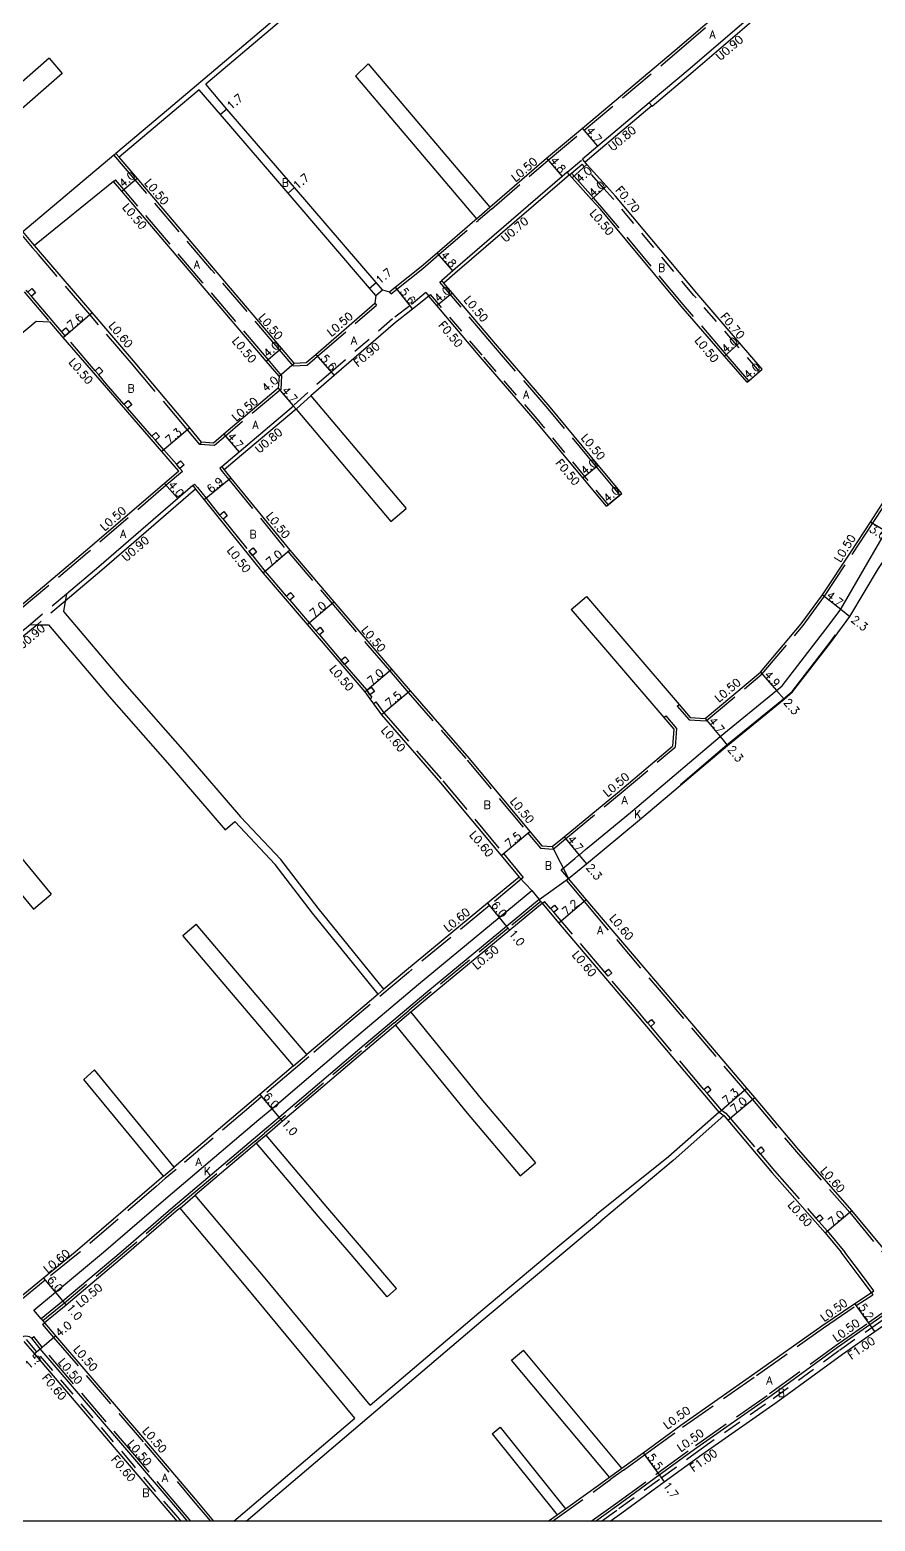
# Model space of a CAD drawing. Header units: metres. Extents: x -10400 to -9600, y -112200 to -111599.
# Drawn here: x -9937.3 to -9768.2, y -112200 to -111901.9 of the extents above; entities that cross this region are included whole.
import ezdxf

# ---------------------------------------------------------------- set-up
doc = ezdxf.new("R2010")
doc.units = ezdxf.units.M
doc.header["$LTSCALE"] = 2.5
doc.linetypes.add('2232000', pattern=[2.5, 1.5, -1])
doc.linetypes.add('2233000', pattern=[4, 3, -1])
for name, color, linetype in [('2101000', 177, 'Continuous'), ('2101001', 1, 'Continuous'), ('2102000', 191, 'Continuous'), ('2102001', 191, 'Continuous'), ('2213000', 6, 'Continuous'), ('2227000', 3, 'Continuous'), ('2231000', 162, 'Continuous'), ('2232000', 4, '2232000'), ('2233000', 62, '2233000'), ('2235000', 7, 'Continuous'), ('6165200', 3, 'Continuous'), ('9201100', 215, 'Continuous'), ('9201500', 222, 'Continuous'), ('9202100', 82, 'Continuous'), ('9202200', 155, 'Continuous'), ('9203500', 155, 'Continuous'), ('999', 7, 'Continuous')]:
    doc.layers.add(name, color=color, linetype=linetype)
doc.styles.add('Dm_Anotation', font='txt.shx', dxfattribs={"bigfont": 'pscdm.shx'})

msp = doc.modelspace()

# ---------------------------------------------------------------- linework, layer by layer
at = {"layer": '2101000'}
for points in [[(-9845.26, -111937.36), (-9833.93, -111927.58), (-9826.68, -111921.59), (-9808.15, -111905.98), (-9788.12, -111888.78), (-9784.27, -111885.47), (-9763.01, -111867.44), (-9760.53, -111865.33), (-9760.45, -111865.27), (-9759.84, -111864.75)], [(-9756.74, -111868.28), (-9757.35, -111868.8), (-9759.97, -111871.03), (-9781.2, -111889.02), (-9785.06, -111892.34), (-9805.17, -111909.63), (-9813.36, -111916.52), (-9823.65, -111925.18), (-9826.73, -111927.77)], [(-9866.75, -111953.88), (-9868.01, -111952.42), (-9884.33, -111933.44), (-9897.83, -111917.74), (-9902.08, -111912.79)], [(-9868.04, -111954.99), (-9869.3, -111953.53), (-9885.62, -111934.55), (-9899.11, -111918.85), (-9903.38, -111913.89)], [(-9884.36, -111968.55), (-9886.93, -111965.53), (-9900.53, -111949.57), (-9915.82, -111931.58), (-9919.4, -111927.37)], [(-9790.76, -111969.76), (-9795.29, -111964.5), (-9803.87, -111954.55), (-9820.09, -111935.19), (-9821.9, -111933.18), (-9825.81, -111928.81), (-9826.2, -111928.37), (-9826.26, -111928.3), (-9826.73, -111927.77)], [(-9829.79, -111930.35), (-9830.79, -111931.21), (-9852.67, -111950.1), (-9854.88, -111952.01)], [(-9793.79, -111972.37), (-9798.32, -111967.11), (-9806.94, -111957.12), (-9823.13, -111937.79), (-9824.88, -111935.85), (-9828.79, -111931.48), (-9829.33, -111930.87), (-9829.79, -111930.35)], [(-9802.15, -112039.54), (-9791.11, -112030.3), (-9782.98, -112020.67), (-9778.73, -112014.83), (-9773.03, -112006.32), (-9769.1, -112000.3), (-9766.67, -111996.58), (-9761.47, -111989.06), (-9758.21, -111984.31), (-9751.62, -111974.14), (-9740.86, -111958.16), (-9730.31, -111942.37), (-9723.04, -111931.74), (-9721.31, -111929.22)], [(-9887.4, -111971.15), (-9889.98, -111968.12), (-9903.11, -111952.71), (-9918.87, -111934.17), (-9920.55, -111932.2)], [(-9829.48, -112071.56), (-9825.93, -112068.62), (-9815.28, -112059.81), (-9797.72, -112044.97), (-9786.39, -112035.73), (-9784.69, -112034.24), (-9777.08, -112024.42), (-9773.23, -112019.16), (-9767.53, -112009.59), (-9763.55, -112003.68), (-9762.59, -112002.21), (-9762.93, -112002.01), (-9761.48, -111999.79), (-9756.52, -111992.45), (-9753.29, -111987.57), (-9748.66, -111980.56), (-9746.62, -111977.47), (-9736.06, -111961.77), (-9725.37, -111945.78), (-9718.09, -111935.13), (-9716.05, -111932.14)], [(-9865.31, -111954.28), (-9864.16, -111953.36), (-9859, -111949.22), (-9855.81, -111946.47), (-9848.25, -111939.94), (-9847.93, -111939.67)], [(-9902.9, -111984.31), (-9905.27, -111981.49), (-9916.56, -111968.06), (-9924.81, -111958.44), (-9935.1, -111946.44), (-9936.31, -111945.01)], [(-9818.87, -111994.56), (-9823.55, -111988.93), (-9833.18, -111977.36), (-9844.13, -111964.68), (-9852.81, -111954.45), (-9854.43, -111952.54), (-9854.88, -111952.01)], [(-9857.47, -111955.14), (-9860.69, -111957.76), (-9864.12, -111960.39), (-9876.4, -111971.03), (-9881.05, -111975.06)], [(-9868.04, -111954.99), (-9868.27, -111956.57)], [(-9866.75, -111953.88), (-9865.31, -111954.28)], [(-9821.94, -111997.12), (-9826.62, -111991.49), (-9836.19, -111979.99), (-9847.18, -111967.27), (-9855.86, -111957.04), (-9857.47, -111955.14)], [(-9881.96, -111968.44), (-9880.06, -111966.79), (-9868.27, -111956.57)], [(-9907.43, -111990.12), (-9910.85, -111986.19), (-9922.36, -111972.97), (-9930.58, -111963.39), (-9933.19, -111960.34)], [(-9884.36, -111968.55), (-9881.96, -111968.44)], [(-9887.4, -111971.15), (-9887.57, -111973.54), (-9898.45, -111982.72), (-9900.51, -111984.5), (-9902.9, -111984.31)], [(-9884.54, -111977.13), (-9895.42, -111986.31), (-9898.89, -111989.24)], [(-9907.43, -111990.12), (-9910.3, -111992.57), (-9926.14, -112006.14), (-9942.08, -112019.58), (-9945.08, -112022.11), (-9950.55, -112026.72), (-9961.4, -112035.91)], [(-9898.89, -111989.24), (-9898.39, -111989.86), (-9897.06, -111991.5), (-9885.23, -112005.95), (-9876.46, -112016.22), (-9869.26, -112024.66), (-9864.95, -112029.68), (-9861.17, -112034.02), (-9849.4, -112047.55), (-9837.24, -112062.13), (-9834.84, -112065.01), (-9832.75, -112065.18)], [(-9904.69, -111993.01), (-9907.68, -111995.6), (-9923.47, -112009.26), (-9929.94, -112014.71)], [(-9904.69, -111993.01), (-9904.12, -111993.71), (-9902.41, -111995.84), (-9890.56, -112010.49), (-9881.79, -112020.76), (-9874.68, -112029.09), (-9870.27, -112034.23), (-9869.25, -112035.63), (-9868.53, -112036.62), (-9866.93, -112038.83), (-9855.11, -112052.41), (-9843, -112066.93), (-9839.39, -112071.26)], [(-9937.14, -112020.78), (-9939.44, -112022.72), (-9941.23, -112024.23)], [(-9832.75, -112065.18), (-9830.4, -112063.23), (-9819.72, -112054.4), (-9808.69, -112045.07)], [(-9839.39, -112071.26), (-9845.73, -112076.48), (-9861.92, -112089.84), (-9866.46, -112093.68)], [(-9765.91, -112146.26), (-9772.8, -112137.93), (-9783.45, -112125.78), (-9792.27, -112115.33), (-9793.84, -112113.47), (-9810.93, -112093.42), (-9825.95, -112075.73), (-9829.48, -112071.56)], [(-9834.74, -112076.49), (-9841.27, -112081.88), (-9857.41, -112095.2), (-9861.05, -112098.28)], [(-9799.39, -112118.22), (-9799.72, -112117.83), (-9816.37, -112098.15), (-9831.43, -112080.39), (-9834.74, -112076.49)], [(-9867.6, -112094.65), (-9875.14, -112101.03), (-9881.87, -112106.75)], [(-9864.1, -112100.86), (-9870.59, -112106.34), (-9886.75, -112120.07), (-9889.28, -112122.23), (-9890.02, -112122.85)], [(-9884.54, -112109.01), (-9891.28, -112114.74), (-9893.38, -112116.52), (-9908.38, -112129.22)], [(-9798.42, -112118.91), (-9797.62, -112119.85), (-9788.76, -112130.35), (-9778.19, -112142.38), (-9774.99, -112146.26)], [(-9891.93, -112124.47), (-9904.16, -112134.82)], [(-9910.55, -112131.06), (-9912.4, -112132.62), (-9928.21, -112146.26)], [(-9907.21, -112137.41), (-9907.98, -112138.05), (-9917.49, -112146.26)], [(-9928.21, -112146.26), (-9934.5, -112151.42), (-9938.68, -112154.85)], [(-9917.49, -112146.26), (-9930.02, -112156.8), (-9934.35, -112160.35)], [(-9768.9, -112154.31), (-9770.96, -112151.54), (-9774.99, -112146.26)], [(-9818.82, -112189.4), (-9814.6, -112186.32), (-9807.02, -112180.8), (-9792.21, -112170.45), (-9778.82, -112160.97), (-9772.24, -112156.47), (-9768.9, -112154.31)], [(-9934.35, -112160.35), (-9932.13, -112162.94), (-9913.92, -112184.17), (-9904.19, -112195.59), (-9900.5, -112200)], [(-9821.2, -112200), (-9818.84, -112198.32), (-9810.36, -112192.14), (-9802.84, -112186.66), (-9788, -112176.29), (-9774.71, -112166.62), (-9768.22, -112162.08), (-9764.62, -112159.56)], [(-9907.8, -112200), (-9908.46, -112199.22), (-9916.92, -112189.28), (-9936.32, -112166.51), (-9938.38, -112164.09)], [(-9830.12, -112197.52), (-9823.05, -112192.47), (-9821.34, -112191.23)], [(-9833.59, -112200), (-9831.81, -112198.73)]]:
    msp.add_lwpolyline(points, dxfattribs=at)
at = {"layer": '2101001'}
for points in [[(-9793.79, -111972.37), (-9793.41, -111972.04), (-9791.29, -111970.22), (-9790.76, -111969.76)], [(-9821.94, -111997.12), (-9821.56, -111996.8), (-9819.25, -111994.88), (-9818.87, -111994.56)]]:
    msp.add_lwpolyline(points, dxfattribs=at)
at = {"layer": '2102000'}
for points in [[(-9869.09, -111883.7), (-9880.77, -111893.4), (-9892.74, -111903.58), (-9909.52, -111917.77), (-9920.04, -111926.61)], [(-9868.36, -111884.39), (-9880.12, -111894.16), (-9892.13, -111904.38), (-9902.08, -111912.79)], [(-9933.41, -111907.6), (-9953.28, -111924.96)], [(-9869.56, -111908.71), (-9845.26, -111937.36)], [(-9930.77, -111910.62), (-9950.7, -111928.02)], [(-9872.09, -111911.17), (-9847.93, -111939.67)], [(-9903.38, -111913.89), (-9908.78, -111918.46), (-9919.4, -111927.37)], [(-9938.65, -111942.25), (-9920.43, -111926.93), (-9920.04, -111926.61)], [(-9920.55, -111932.2), (-9936.31, -111945.01)], [(-9936.02, -111960.19), (-9957.58, -111978.29)], [(-9933.19, -111960.34), (-9936.02, -111960.19)], [(-9881.05, -111975.06), (-9862.01, -111997.58)], [(-9884.54, -111977.13), (-9884.02, -111977.74), (-9865.06, -112000.17)], [(-9929.94, -112014.71), (-9930.19, -112016.1), (-9930.56, -112018.16)], [(-9828.95, -112017.77), (-9810.43, -112039.37), (-9808.43, -112041.7), (-9808.69, -112045.07)], [(-9825.91, -112015.17), (-9807.4, -112036.77), (-9805.16, -112039.38), (-9802.15, -112039.54)], [(-9937.14, -112020.78), (-9935.78, -112020.81), (-9933.51, -112020.87)], [(-9933.51, -112020.87), (-9921.4, -112035.18), (-9909.28, -112048.97), (-9898.17, -112061.81)], [(-9930.56, -112018.16), (-9918.36, -112032.57), (-9906.29, -112046.32), (-9895.15, -112059.2)], [(-9960.73, -112042.28), (-9944.52, -112060.77), (-9932.97, -112074.7)], [(-9962.46, -112046.27), (-9948.65, -112063.04), (-9936.54, -112077.66)], [(-9866.46, -112093.68), (-9879.56, -112077.5), (-9887.05, -112067.74), (-9895.15, -112059.2)], [(-9898.17, -112061.81), (-9896.28, -112060.18)], [(-9867.6, -112094.65), (-9880.72, -112078.46), (-9888.18, -112068.72), (-9896.28, -112060.18)], [(-9884.54, -112109.01), (-9906.66, -112082.91)], [(-9881.87, -112106.75), (-9903.99, -112080.65)], [(-9861.05, -112098.28), (-9846.7, -112115.89), (-9836.14, -112128.37)], [(-9864.1, -112100.86), (-9849.79, -112118.43), (-9839.19, -112130.96)], [(-9908.38, -112129.22), (-9924.35, -112109.81)], [(-9910.55, -112131.06), (-9926.47, -112111.72)], [(-9799.39, -112118.22), (-9809.51, -112127.17), (-9823.91, -112138.71)], [(-9798.42, -112118.91), (-9808.6, -112127.92), (-9823.02, -112140.05)], [(-9873.38, -112146.26), (-9879.57, -112139.02), (-9891.93, -112124.47)], [(-9870.1, -112146.26), (-9877.66, -112137.42), (-9890.02, -112122.85)], [(-9894.56, -112146.26), (-9904.16, -112134.82)], [(-9899.78, -112146.26), (-9907.21, -112137.41)], [(-9832.97, -112146.26), (-9823.91, -112138.71)], [(-9830.47, -112146.26), (-9823.02, -112140.05)], [(-9872.22, -112179.39), (-9893.64, -112153.57), (-9899.78, -112146.26)], [(-9869.17, -112176.8), (-9890.54, -112151.04), (-9894.56, -112146.26)], [(-9894, -112200), (-9846.56, -112159.67), (-9830.47, -112146.26)], [(-9865.79, -112155.14), (-9873.38, -112146.26)], [(-9863.89, -112153.52), (-9870.1, -112146.26)], [(-9869.17, -112176.8), (-9847.45, -112158.33), (-9832.97, -112146.26)], [(-9818.82, -112189.4), (-9838.53, -112165.83)], [(-9821.34, -112191.23), (-9840.91, -112167.82)], [(-9896.46, -112200), (-9872.22, -112179.39)], [(-9843.2, -112181.22), (-9830.12, -112197.52)], [(-9844.79, -112182.55), (-9831.81, -112198.73)]]:
    msp.add_lwpolyline(points, dxfattribs=at)
at = {"layer": '2102001'}
for points in [[(-9933.41, -111907.6), (-9930.77, -111910.62)], [(-9872.09, -111911.17), (-9869.56, -111908.71)], [(-9865.06, -112000.17), (-9862.01, -111997.58)], [(-9828.95, -112017.77), (-9825.91, -112015.17)], [(-9936.54, -112077.66), (-9932.97, -112074.7)], [(-9906.66, -112082.91), (-9903.99, -112080.65)], [(-9926.47, -112111.72), (-9924.35, -112109.81)], [(-9839.19, -112130.96), (-9836.14, -112128.37)], [(-9865.79, -112155.14), (-9863.89, -112153.52)], [(-9840.91, -112167.82), (-9838.53, -112165.83)], [(-9844.79, -112182.55), (-9843.2, -112181.22)]]:
    msp.add_lwpolyline(points, dxfattribs=at)
at = {"layer": '2213000'}
for points in [[(-9777.6, -112021.12), (-9775.04, -112017.74), (-9769.62, -112008.36), (-9766.02, -112002.17), (-9763.6, -111998.47), (-9758.42, -111991.16), (-9755.21, -111986.3), (-9750.58, -111979.29), (-9748.56, -111976.24), (-9737.92, -111960.42), (-9727.27, -111944.48), (-9719.99, -111933.83), (-9718.97, -111932.34), (-9718.65, -111932.02), (-9718.4, -111931.87), (-9718.16, -111931.8), (-9717.85, -111931.74), (-9717.61, -111931.73), (-9717.18, -111931.74), (-9716.89, -111931.78), (-9716.67, -111931.83), (-9716.4, -111931.94), (-9716.05, -111932.14)], [(-9826.08, -112065.76), (-9823.89, -112063.95)], [(-9828.27, -112067.57), (-9827.63, -112067.04)], [(-9829.48, -112071.56), (-9830.97, -112069.81), (-9830.23, -112069.19)], [(-9834.74, -112076.49), (-9835.07, -112076.11), (-9835.39, -112075.73), (-9841.91, -112081.11), (-9858.07, -112094.45), (-9871.23, -112105.57), (-9887.39, -112119.31), (-9889.94, -112121.48), (-9908.57, -112137.24), (-9919.02, -112146.26), (-9930.66, -112156.03), (-9934.99, -112159.59), (-9934.67, -112159.97), (-9934.35, -112160.35)], [(-9824.12, -112200), (-9819.83, -112196.94), (-9811.36, -112190.77), (-9803.82, -112185.28), (-9788.99, -112174.91), (-9775.71, -112165.24), (-9769.21, -112160.7), (-9766.56, -112158.84), (-9766.27, -112158.69), (-9766.05, -112158.63), (-9765.85, -112158.6), (-9765.66, -112158.59), (-9765.48, -112158.61), (-9765.35, -112158.65), (-9765.27, -112158.69), (-9765.19, -112158.74), (-9764.62, -112159.56)], [(-9905.71, -112200), (-9907.29, -112198.11), (-9915.87, -112188.04), (-9935.18, -112165.54), (-9936.86, -112163.4), (-9937.31, -112163.17), (-9937.68, -112163.09), (-9938.11, -112163.05), (-9938.5, -112163.1), (-9938.79, -112163.21), (-9939.08, -112163.37), (-9940.8, -112164.8), (-9955.04, -112176.74), (-9981.91, -112200)]]:
    msp.add_lwpolyline(points, dxfattribs=at)
at = {"layer": '2227000'}
for points in [[(-9823.89, -112063.95), (-9816.69, -112057.99), (-9799.18, -112043.19), (-9787.9, -112034), (-9786.78, -112033.01), (-9779.16, -112023.19), (-9777.6, -112021.12)], [(-9830.23, -112069.19), (-9828.27, -112067.57)], [(-9827.63, -112067.04), (-9827.4, -112066.85), (-9826.08, -112065.76)]]:
    msp.add_lwpolyline(points, dxfattribs=at)
at = {"layer": '2231000'}
for points in [[(-9756.83, -111869.54), (-9759.39, -111871.71), (-9780.61, -111889.71), (-9784.47, -111893.03), (-9804.59, -111910.31), (-9812.78, -111917.21)], [(-9813.36, -111916.52), (-9812.84, -111917.13), (-9812.78, -111917.21)], [(-9812.84, -111917.13), (-9823.14, -111925.8), (-9826.2, -111928.37)], [(-9829.33, -111930.87), (-9830.34, -111931.74), (-9852.22, -111950.63), (-9854.43, -111952.54)], [(-9884.02, -111977.74), (-9894.9, -111986.92), (-9898.39, -111989.86)], [(-9904.12, -111993.71), (-9922.89, -112009.94), (-9930.19, -112016.1)], [(-9935.78, -112020.81), (-9938.86, -112023.4), (-9940.65, -112024.92)]]:
    msp.add_lwpolyline(points, dxfattribs=at)
at = {"layer": '2232000'}
for points in [[(-9829.79, -111930.35), (-9826.73, -111927.77)], [(-9829.33, -111930.87), (-9828.94, -111930.55), (-9826.8, -111928.75)], [(-9791.29, -111970.22), (-9795.82, -111964.96), (-9804.41, -111955), (-9820.62, -111935.65), (-9822.42, -111933.65), (-9826.33, -111929.28), (-9826.8, -111928.75)], [(-9858.03, -111954.44), (-9861.25, -111957.05), (-9864.69, -111959.69), (-9876.99, -111970.35), (-9881.64, -111974.38)], [(-9858.03, -111954.44), (-9857.47, -111955.14)], [(-9857.47, -111955.14), (-9857.09, -111954.82)], [(-9821.56, -111996.8), (-9826.24, -111991.17), (-9835.81, -111979.66), (-9846.8, -111966.94), (-9855.48, -111956.72), (-9857.09, -111954.82)], [(-9791.29, -111970.22), (-9790.76, -111969.76)], [(-9881.64, -111974.38), (-9884.6, -111977.06)], [(-9881.05, -111975.06), (-9884.02, -111977.74)], [(-9884.54, -111977.13), (-9884.6, -111977.06)], [(-9821.94, -111997.12), (-9821.56, -111996.8)], [(-9929.94, -112014.71), (-9937.14, -112020.78)], [(-9930.19, -112016.1), (-9935.78, -112020.81)], [(-9822.92, -112200), (-9819.42, -112197.5), (-9810.95, -112191.34), (-9803.42, -112185.85), (-9788.58, -112175.48), (-9775.29, -112165.8), (-9768.8, -112161.26), (-9765.19, -112158.74)], [(-9907.02, -112200), (-9908, -112198.83), (-9916.46, -112188.89), (-9935.86, -112166.12), (-9937.93, -112163.7)]]:
    msp.add_lwpolyline(points, dxfattribs=at)
at = {"layer": '2233000'}
for points in [[(-9844.94, -111937.74), (-9833.61, -111927.96), (-9826.36, -111921.97), (-9807.82, -111906.37), (-9787.8, -111889.16), (-9783.94, -111885.85), (-9762.69, -111867.82), (-9760.12, -111865.64)], [(-9884.58, -111969.06), (-9887.31, -111965.85), (-9900.91, -111949.9), (-9916.2, -111931.9), (-9920.43, -111926.93)], [(-9919.4, -111927.37), (-9920.04, -111926.61)], [(-9793.41, -111972.04), (-9797.94, -111966.79), (-9806.56, -111956.8), (-9822.76, -111937.47), (-9824.5, -111935.51), (-9828.41, -111931.14), (-9828.94, -111930.55)], [(-9801.98, -112040.05), (-9790.76, -112030.65), (-9782.58, -112020.98), (-9778.32, -112015.11), (-9772.61, -112006.59), (-9768.68, -112000.58), (-9766.25, -111996.86), (-9761.06, -111989.35), (-9757.8, -111984.59), (-9751.2, -111974.42), (-9740.44, -111958.43), (-9729.9, -111942.65), (-9722.63, -111932.03), (-9720.83, -111929.39)], [(-9920.55, -111932.2), (-9920.16, -111931.87)], [(-9886.89, -111970.98), (-9889.6, -111967.8), (-9902.73, -111952.39), (-9918.49, -111933.85), (-9920.16, -111931.87)], [(-9847.93, -111939.67), (-9845.26, -111937.36)], [(-9865, -111954.67), (-9863.85, -111953.75), (-9858.68, -111949.6), (-9855.48, -111946.85), (-9847.92, -111940.32), (-9847.61, -111940.05)], [(-9844.94, -111937.74), (-9847.61, -111940.05)], [(-9939.11, -111942.63), (-9936.77, -111945.39)], [(-9936.31, -111945.01), (-9938.65, -111942.25)], [(-9903.29, -111984.78), (-9905.73, -111981.88), (-9917.02, -111968.45), (-9925.26, -111958.83), (-9935.56, -111946.83), (-9936.77, -111945.39)], [(-9855.26, -111952.33), (-9854.88, -111952.01)], [(-9819.25, -111994.88), (-9823.93, -111989.25), (-9833.56, -111977.69), (-9844.51, -111965), (-9853.19, -111954.77), (-9855.26, -111952.33)], [(-9938.38, -111954.29), (-9933.19, -111960.34)], [(-9932.81, -111960.02), (-9936.96, -111955.18), (-9937.67, -111954.34), (-9938, -111953.97)], [(-9865, -111954.67), (-9865.31, -111954.28)], [(-9881.76, -111968.93), (-9879.74, -111967.17), (-9867.94, -111956.95)], [(-9868.27, -111956.57), (-9867.94, -111956.95)], [(-9906.73, -111990.17), (-9907.23, -111989.59), (-9907.95, -111988.76), (-9910.48, -111985.86), (-9912.14, -111983.95), (-9912.86, -111983.12), (-9917.7, -111977.56), (-9918.43, -111976.73), (-9921.98, -111972.65), (-9923.49, -111970.88), (-9924.21, -111970.05), (-9930.2, -111963.06), (-9930.91, -111962.23), (-9932.81, -111960.02)], [(-9884.58, -111969.06), (-9881.76, -111968.93)], [(-9886.89, -111970.98), (-9887.08, -111973.78), (-9898.13, -111983.1), (-9900.34, -111985.02), (-9903.29, -111984.78)], [(-9793.41, -111972.04), (-9793.79, -111972.37)], [(-9903.29, -111984.78), (-9902.9, -111984.31)], [(-9906.73, -111990.17), (-9909.97, -111992.95), (-9925.81, -112006.52), (-9941.76, -112019.96), (-9944.76, -112022.49), (-9950.23, -112027.1), (-9961.39, -112036.56)], [(-9898.89, -111989.24), (-9899.28, -111989.55)], [(-9899.28, -111989.55), (-9898.77, -111990.17), (-9897.44, -111991.81), (-9885.62, -112006.27), (-9876.84, -112016.54), (-9869.64, -112024.98), (-9865.33, -112030), (-9861.55, -112034.35), (-9849.78, -112047.87), (-9837.62, -112062.45), (-9835.09, -112065.49), (-9832.59, -112065.69)], [(-9904.69, -111993.01), (-9904.3, -111992.7)], [(-9904.3, -111992.7), (-9903.73, -111993.4), (-9902.02, -111995.53), (-9899.3, -111998.89), (-9898.61, -111999.75), (-9893.44, -112006.13), (-9892.75, -112006.99), (-9890.17, -112010.17), (-9885.97, -112015.09), (-9885.26, -112015.93), (-9881.41, -112020.44), (-9880.04, -112022.04), (-9879.33, -112022.87), (-9875.02, -112027.92), (-9874.3, -112028.76), (-9869.88, -112033.92), (-9869.23, -112034.81), (-9868.85, -112035.33)], [(-9819.25, -111994.88), (-9818.87, -111994.56)], [(-9869.25, -112035.63), (-9868.85, -112035.33)], [(-9868.53, -112036.62), (-9868.07, -112036.23)], [(-9868.07, -112036.23), (-9866.46, -112038.45), (-9854.65, -112052.02), (-9842.54, -112066.55), (-9838.55, -112071.34)], [(-9807.78, -112037.09), (-9807.4, -112036.77)], [(-9807.78, -112037.09), (-9805.4, -112039.86), (-9801.98, -112040.05)], [(-9810.43, -112039.37), (-9810.05, -112039.04)], [(-9810.05, -112039.04), (-9807.92, -112041.54), (-9808.2, -112045.32)], [(-9832.59, -112065.69), (-9830.08, -112063.62), (-9819.39, -112054.78), (-9808.2, -112045.32)], [(-9838.55, -112071.34), (-9845.34, -112076.94), (-9861.53, -112090.3), (-9874.76, -112101.48), (-9881.48, -112107.2)], [(-9829.94, -112071.95), (-9829.48, -112071.56)], [(-9829.94, -112071.95), (-9826.4, -112076.12), (-9811.39, -112093.81), (-9794.3, -112113.86), (-9792.73, -112115.72), (-9783.91, -112126.17), (-9773.25, -112138.32), (-9766.69, -112146.26)], [(-9835.07, -112076.11), (-9841.59, -112081.49), (-9857.73, -112094.82), (-9861.37, -112097.89)], [(-9835.07, -112076.11), (-9834.74, -112076.49)], [(-9834.74, -112076.49), (-9834.29, -112076.11)], [(-9798.99, -112117.77), (-9799.26, -112117.44), (-9801.77, -112114.48), (-9802.42, -112113.71), (-9813.06, -112101.13), (-9813.71, -112100.36), (-9815.91, -112097.76), (-9821.6, -112091.05), (-9822.25, -112090.28), (-9830.98, -112080), (-9832.43, -112078.29), (-9833.08, -112077.53), (-9834.29, -112076.11)], [(-9866.46, -112093.68), (-9867.6, -112094.65)], [(-9864.43, -112100.48), (-9861.37, -112097.89)], [(-9861.05, -112098.28), (-9864.1, -112100.86)], [(-9864.43, -112100.48), (-9870.91, -112105.96), (-9887.07, -112119.69), (-9889.61, -112121.85), (-9890.34, -112122.47)], [(-9884.54, -112109.01), (-9881.87, -112106.75)], [(-9881.48, -112107.2), (-9884.15, -112109.47)], [(-9884.15, -112109.47), (-9890.89, -112115.2), (-9892.99, -112116.98), (-9907.99, -112129.68)], [(-9799.39, -112118.22), (-9798.42, -112118.91)], [(-9798.99, -112117.77), (-9798.01, -112118.46)], [(-9798.01, -112118.46), (-9797.16, -112119.46), (-9791.77, -112125.85), (-9791.12, -112126.62), (-9788.3, -112129.96), (-9780.01, -112139.41), (-9779.35, -112140.16), (-9777.74, -112142), (-9774.21, -112146.26)], [(-9892.25, -112124.09), (-9904.48, -112134.44)], [(-9892.25, -112124.09), (-9890.34, -112122.47)], [(-9890.02, -112122.85), (-9891.93, -112124.47)], [(-9910.55, -112131.06), (-9908.38, -112129.22)], [(-9907.99, -112129.68), (-9910.17, -112131.52)], [(-9910.17, -112131.52), (-9912.01, -112133.08), (-9927.29, -112146.26)], [(-9907.54, -112137.02), (-9908.3, -112137.67), (-9918.26, -112146.26)], [(-9904.48, -112134.44), (-9907.54, -112137.02)], [(-9907.21, -112137.41), (-9904.16, -112134.82)], [(-9927.29, -112146.26), (-9934.19, -112151.81), (-9938.75, -112155.56)], [(-9918.26, -112146.26), (-9930.34, -112156.41), (-9934.67, -112159.97)], [(-9768.43, -112153.93), (-9770.49, -112151.17), (-9774.21, -112146.26)], [(-9818.53, -112189.8), (-9814.31, -112186.73), (-9806.73, -112181.21), (-9791.92, -112170.86), (-9778.53, -112161.38), (-9771.97, -112156.89), (-9768.63, -112154.73)], [(-9768.9, -112154.31), (-9768.43, -112153.93)], [(-9768.9, -112154.31), (-9768.63, -112154.73)], [(-9934.73, -112160.68), (-9934.35, -112160.35)], [(-9934.73, -112160.68), (-9932.51, -112163.27), (-9914.3, -112184.49), (-9904.57, -112195.91), (-9901.15, -112200)], [(-9934.67, -112159.97), (-9934.35, -112160.35)], [(-9824.98, -112200), (-9820.12, -112196.53), (-9811.66, -112190.37), (-9804.11, -112184.87), (-9789.28, -112174.51), (-9776, -112164.83), (-9769.5, -112160.29), (-9766.82, -112158.41), (-9766.46, -112158.23), (-9766.16, -112158.14), (-9765.89, -112158.1), (-9765.65, -112158.09), (-9765.39, -112158.11), (-9765.16, -112158.18), (-9765.03, -112158.25), (-9764.84, -112158.37), (-9764.24, -112159.23)], [(-9936.86, -112163.4), (-9936.47, -112163.09)], [(-9905.06, -112200), (-9906.91, -112197.79), (-9915.49, -112187.72), (-9934.79, -112165.22), (-9936.47, -112163.09)], [(-9821.34, -112191.23), (-9818.82, -112189.4)], [(-9818.53, -112189.8), (-9821.04, -112191.63)], [(-9832.73, -112200), (-9822.76, -112192.88), (-9821.04, -112191.63)], [(-9831.81, -112198.73), (-9830.12, -112197.52)]]:
    msp.add_lwpolyline(points, dxfattribs=at)
at = {"layer": '2235000'}
for points in [[(-9936.12, -111954.46), (-9936.96, -111955.18), (-9937.67, -111954.34), (-9936.84, -111953.63)], [(-9929.36, -111962.35), (-9930.2, -111963.06), (-9930.91, -111962.23), (-9930.08, -111961.51)], [(-9922.66, -111970.17), (-9923.49, -111970.88), (-9924.21, -111970.05), (-9923.37, -111969.33)], [(-9916.87, -111976.84), (-9917.7, -111977.56), (-9918.43, -111976.73), (-9917.6, -111976.01)], [(-9911.31, -111983.23), (-9912.14, -111983.95), (-9912.86, -111983.12), (-9912.03, -111982.4)], [(-9906.4, -111988.87), (-9907.23, -111989.59), (-9907.95, -111988.76), (-9907.12, -111988.04)], [(-9897.76, -111999.05), (-9898.61, -111999.75), (-9899.3, -111998.89), (-9898.45, -111998.2)], [(-9891.89, -112006.3), (-9892.75, -112006.99), (-9893.44, -112006.13), (-9892.58, -112005.44)], [(-9884.42, -112015.21), (-9885.26, -112015.93), (-9885.97, -112015.09), (-9885.13, -112014.38)], [(-9878.49, -112022.16), (-9879.33, -112022.87), (-9880.04, -112022.04), (-9879.21, -112021.32)], [(-9873.47, -112028.05), (-9874.3, -112028.76), (-9875.02, -112027.92), (-9874.18, -112027.21)], [(-9868.34, -112034.17), (-9869.23, -112034.81), (-9869.88, -112033.92), (-9868.99, -112033.28)], [(-9831.67, -112077.65), (-9832.43, -112078.29), (-9833.08, -112077.53), (-9832.31, -112076.88)], [(-9820.84, -112090.4), (-9821.6, -112091.05), (-9822.25, -112090.28), (-9821.49, -112089.64)], [(-9812.3, -112100.48), (-9813.06, -112101.13), (-9813.71, -112100.36), (-9812.94, -112099.72)], [(-9801.01, -112113.83), (-9801.77, -112114.48), (-9802.42, -112113.71), (-9801.65, -112113.07)], [(-9790.36, -112125.97), (-9791.12, -112126.62), (-9791.77, -112125.85), (-9791, -112125.21)], [(-9778.6, -112139.5), (-9779.35, -112140.16), (-9780.01, -112139.41), (-9779.26, -112138.75)]]:
    msp.add_lwpolyline(points, close=True, dxfattribs=at)
at = {"layer": '6165200'}
msp.add_lwpolyline([(-9807.13, -112052.73), (-9797.82, -112044.85), (-9786.48, -112035.62), (-9784.8, -112034.14), (-9777.2, -112024.33), (-9776.12, -112022.86)], dxfattribs=at)
at = {"layer": '9201100'}
for points in [[(-9897.83, -111917.74), (-9899.11, -111918.85)], [(-9823.65, -111925.18), (-9826.68, -111921.59)], [(-9833.93, -111927.58), (-9830.79, -111931.21)], [(-9828.79, -111931.48), (-9825.81, -111928.81)], [(-9918.87, -111934.17), (-9915.82, -111931.58)], [(-9885.62, -111934.55), (-9884.33, -111933.44)], [(-9824.88, -111935.85), (-9821.9, -111933.18)], [(-9852.67, -111950.1), (-9855.81, -111946.47)], [(-9869.3, -111953.53), (-9868.01, -111952.42)], [(-9864.16, -111953.36), (-9860.69, -111957.76)], [(-9855.86, -111957.04), (-9852.81, -111954.45)], [(-9930.58, -111963.39), (-9924.81, -111958.44)], [(-9889.98, -111968.12), (-9886.93, -111965.53)], [(-9880.06, -111966.79), (-9876.4, -111971.03)], [(-9798.32, -111967.11), (-9795.29, -111964.5)], [(-9887.4, -111971.15), (-9884.36, -111968.55)], [(-9793.79, -111972.37), (-9790.76, -111969.76)], [(-9887.57, -111973.54), (-9884.54, -111977.13)], [(-9905.27, -111981.49), (-9910.85, -111986.19)], [(-9898.45, -111982.72), (-9895.42, -111986.31)], [(-9826.62, -111991.49), (-9823.55, -111988.93)], [(-9907.68, -111995.6), (-9910.3, -111992.57)], [(-9897.06, -111991.5), (-9902.41, -111995.84)], [(-9821.94, -111997.12), (-9818.87, -111994.56)], [(-9766.02, -112002.17), (-9769.1, -112000.3)], [(-9885.23, -112005.95), (-9890.56, -112010.49)], [(-9778.73, -112014.83), (-9775.04, -112017.74)], [(-9881.79, -112020.76), (-9876.46, -112016.22)], [(-9775.04, -112017.74), (-9773.23, -112019.16)], [(-9870.27, -112034.23), (-9864.95, -112029.68)], [(-9791.11, -112030.3), (-9787.9, -112034)], [(-9861.17, -112034.02), (-9866.93, -112038.83)], [(-9787.9, -112034), (-9786.39, -112035.73)], [(-9802.15, -112039.54), (-9799.18, -112043.19)], [(-9799.18, -112043.19), (-9797.72, -112044.97)], [(-9843, -112066.93), (-9837.24, -112062.13)], [(-9830.4, -112063.23), (-9827.4, -112066.85)], [(-9827.4, -112066.85), (-9825.93, -112068.62)], [(-9845.73, -112076.48), (-9841.91, -112081.11)], [(-9831.43, -112080.39), (-9825.95, -112075.73)], [(-9841.91, -112081.11), (-9841.27, -112081.88)], [(-9891.28, -112114.74), (-9887.39, -112119.31)], [(-9799.39, -112118.22), (-9793.84, -112113.47)], [(-9797.62, -112119.85), (-9792.27, -112115.33)], [(-9887.39, -112119.31), (-9886.75, -112120.07)], [(-9778.19, -112142.38), (-9772.8, -112137.93)], [(-9934.5, -112151.42), (-9930.66, -112156.03)], [(-9930.66, -112156.03), (-9930.02, -112156.8)], [(-9769.21, -112160.7), (-9772.24, -112156.47)], [(-9768.22, -112162.08), (-9769.21, -112160.7)], [(-9935.18, -112165.54), (-9932.13, -112162.94)], [(-9936.32, -112166.51), (-9935.18, -112165.54)], [(-9814.6, -112186.32), (-9811.36, -112190.77)], [(-9811.36, -112190.77), (-9810.36, -112192.14)]]:
    msp.add_lwpolyline(points, dxfattribs=at)
at = {"layer": '9202200'}
for points in [[(-9868.04, -111954.99), (-9866.75, -111953.88)], [(-9832.75, -112065.18), (-9829.48, -112071.56)], [(-9839.39, -112071.26), (-9836.86, -112073.96)], [(-9835.39, -112075.73), (-9829.48, -112071.56)], [(-9934.99, -112159.59), (-9936.45, -112157.81), (-9932.13, -112154.26), (-9922.55, -112146.26), (-9910.06, -112135.49), (-9891.43, -112119.72), (-9888.88, -112117.56), (-9872.71, -112103.82), (-9859.54, -112092.68), (-9843.37, -112079.34), (-9836.86, -112073.96), (-9835.39, -112075.73)]]:
    msp.add_lwpolyline(points, dxfattribs=at)
at = {"layer": '999'}
msp.add_lwpolyline([(-10400, -111600), (-9600, -111600), (-9600, -112200), (-10400, -112200)], close=True, dxfattribs=at)

# ---------------------------------------------------------------- texts
at = {"layer": '9201500', "style": 'Dm_Anotation'}
for s, rotation, p in [('1.7', 40.6857, (-9897.04, -111918.01)), ('4.7', 310.0912, (-9826.12, -111922.1)), ('4.8', 310.7991, (-9833.33, -111928.12)), ('4.0', 40.3697, (-9918.59, -111933.52)), ('1.7', 40.6849, (-9883.77, -111933.94)), ('4.0', 41.8239, (-9827.18, -111932.57)), ('4.0', 41.8272, (-9824.6, -111935.43)), ('4.8', 310.8029, (-9855.21, -111947.01)), ('1.7', 40.6847, (-9867.26, -111952.87)), ('5.6', 308.2629, (-9863.34, -111954.24)), ('4.0', 40.3073, (-9855.55, -111956.46)), ('7.6', 40.6085, (-9928.97, -111961.88)), ('4.0', 40.7742, (-9798.05, -111966.63)), ('4.0', 40.4295, (-9889.7, -111967.48)), ('5.6', 310.909, (-9879.2, -111967.64)), ('4.0', 40.7759, (-9793.58, -111971.78)), ('4.0', 40.4294, (-9890, -111974.41)), ('4.7', 310.1366, (-9887.01, -111974.05)), ('7.3', 40.0599, (-9909.35, -111984.79)), ('4.7', 310.1372, (-9897.89, -111983.23)), ('4.0', 39.7627, (-9826.26, -111990.94)), ('4.0', 310.8615, (-9909.72, -111992.95)), ('6.9', 39.0724, (-9901.04, -111994.6)), ('4.0', 39.7538, (-9821.73, -111996.44)), ('3.6', 328.6677, (-9769.49, -112002.08)), ('7.0', 40.4902, (-9889.18, -112009.18)), ('4.7', 321.7257, (-9778.08, -112015.21)), ('7.0', 40.4909, (-9880.41, -112019.45)), ('2.3', 321.7257, (-9773.12, -112020.07)), ('7.0', 40.6101, (-9868.89, -112032.92)), ('4.9', 310.9899, (-9790.48, -112030.87)), ('7.5', 39.8238, (-9865.35, -112037.37)), ('2.3', 310.9899, (-9786.6, -112036.41)), ('4.7', 309.2009, (-9801.6, -112040.06)), ('2.3', 309.2009, (-9797.79, -112045.79)), ('7.5', 39.8257, (-9841.41, -112065.48)), ('4.7', 309.5982, (-9829.84, -112063.74)), ('2.3', 309.5982, (-9826.08, -112069.41)), ('6.0', 309.535, (-9845.08, -112076.93)), ('7.2', 40.3191, (-9829.97, -112079.02)), ('1.0', 309.535, (-9841.55, -112082.59)), ('6.0', 310.3608, (-9890.67, -112115.14)), ('7.3', 40.5292, (-9797.9, -112116.81)), ('7.0', 40.1789, (-9796.27, -112118.48)), ('1.0', 310.3608, (-9887, -112120.51)), ('7.0', 39.5655, (-9776.79, -112141.1)), ('6.0', 309.8524, (-9933.91, -112151.77)), ('1.0', 309.8524, (-9930.06, -112157.39)), ('5.2', 305.6318, (-9771.58, -112157.22)), ('4.0', 40.4319, (-9931.31, -112163.29)), ('1.5', 40.4319, (-9937.46, -112169.7)), ('5.5', 306.0621, (-9813.84, -112187.19)), ('1.7', 306.0621, (-9810.71, -112192.86))]:
    msp.add_text(s, height=1.6, rotation=rotation, dxfattribs=at).set_placement(p)
at = {"layer": '9202100', "style": 'Dm_Anotation'}
for s, p in [('A', (-9801.34, -111903.65)), ('B', (-9886.86, -111933.24)), ('A', (-9904.47, -111949.61)), ('B', (-9811.6, -111950.27)), ('A', (-9873.04, -111964.82)), ('B', (-9917.75, -111974.38)), ('A', (-9838.61, -111975.63)), ('A', (-9892.75, -111981.66)), ('A', (-9919.22, -112003.44)), ('B', (-9893.34, -112003.54)), ('B', (-9846.49, -112057.63)), ('A', (-9818.9, -112056.68)), ('K', (-9816.41, -112059.48)), ('B', (-9834.25, -112069.76)), ('A', (-9823.81, -112082.68)), ('A', (-9904.11, -112129)), ('K', (-9902.49, -112130.87)), ('A', (-9789.94, -112172.65)), ('B', (-9787.64, -112175.13)), ('A', (-9910.85, -112192.17)), ('B', (-9914.77, -112195.15))]:
    msp.add_text(s, height=1.6, dxfattribs=at).set_placement(p)
at = {"layer": '9203500', "style": 'Dm_Anotation'}
for s, rotation, p in [('U0.90', 40.6729, (-9799.18, -111908.18)), ('U0.80', 40.0892, (-9820.66, -111926.26)), ('L0.50', 40.8006, (-9840.09, -111932.38)), ('L0.50', 310.3673, (-9914.41, -111932.54)), ('F0.70', 309.9627, (-9820.22, -111934.01)), ('L0.50', 310.3673, (-9918.83, -111937.45)), ('U0.70', 40.7996, (-9842.13, -111944.5)), ('L0.50', 309.9632, (-9825.35, -111938.61)), ('L0.50', 310.3075, (-9850.54, -111955.94)), ('L0.60', 310.2593, (-9921.6, -111961.1)), ('L0.50', 310.4303, (-9891.61, -111959.47)), ('L0.50', 40.9091, (-9876.97, -111963.3)), ('F0.50', 310.3075, (-9855.64, -111960.97)), ('F0.70', 309.9627, (-9799.24, -111959.27)), ('L0.50', 310.4303, (-9896.87, -111964.13)), ('L0.50', 309.9632, (-9804.37, -111964.02)), ('F0.90', 40.9091, (-9871.64, -111969.36)), ('L0.50', 310.2626, (-9929.58, -111968.38)), ('L0.50', 40.2716, (-9896.01, -111980.26)), ('U0.80', 40.2716, (-9891.39, -111986.65)), ('L0.50', 309.7626, (-9827.09, -111983.5)), ('F0.50', 309.7608, (-9832.19, -111988.52)), ('L0.50', 40.8616, (-9922.34, -112002.15)), ('L0.50', 308.7148, (-9890.07, -111999.11)), ('L0.50', 57.7852, (-9775.14, -112008.47)), ('U0.90', 40.8616, (-9918, -112008.29)), ('L0.50', 308.7148, (-9897.91, -112005.95)), ('U0.90', 40.1296, (-9938.87, -112025.84)), ('L0.50', 310.611, (-9871.05, -112021.93)), ('L0.50', 310.611, (-9877.41, -112029.72)), ('L0.50', 39.9488, (-9799.45, -112036.42)), ('L0.60', 311.0313, (-9867.1, -112041.95)), ('L0.50', 40.2196, (-9821.72, -112055.3)), ('L0.50', 309.8257, (-9841.31, -112056.14)), ('L0.60', 309.8257, (-9849.43, -112062.84)), ('L0.60', 39.5324, (-9853.64, -112082.31)), ('L0.60', 310.3222, (-9821.45, -112079.5)), ('L0.50', 39.5324, (-9847.89, -112089.81)), ('L0.60', 310.3222, (-9828.86, -112086.83)), ('L0.60', 311.2695, (-9779.21, -112130.01)), ('L0.60', 311.2695, (-9785.77, -112136.82)), ('L0.60', 39.3757, (-9933.7, -112150.51)), ('L0.50', 39.3757, (-9927.2, -112157.35)), ('L0.50', 36.0623, (-9778.36, -112160.21)), ('L0.50', 36.0623, (-9775.9, -112164.24)), ('F1.00', 34.9669, (-9772.95, -112167.76)), ('L0.50', 310.6387, (-9928.66, -112165.69)), ('L0.50', 310.6387, (-9931.68, -112168.28)), ('F0.60', 310.6387, (-9934.93, -112171.41)), ('L0.50', 36.0623, (-9809.77, -112181.7)), ('L0.50', 310.6387, (-9914.82, -112182.01)), ('L0.50', 36.0623, (-9807.07, -112186.22)), ('L0.50', 310.6387, (-9917.84, -112184.6)), ('F0.60', 310.6387, (-9921.1, -112187.73)), ('F1.00', 34.9492, (-9804.52, -112190.23))]:
    msp.add_text(s, height=1.6, rotation=rotation, dxfattribs=at).set_placement(p)

doc.saveas('drawing.dxf')
